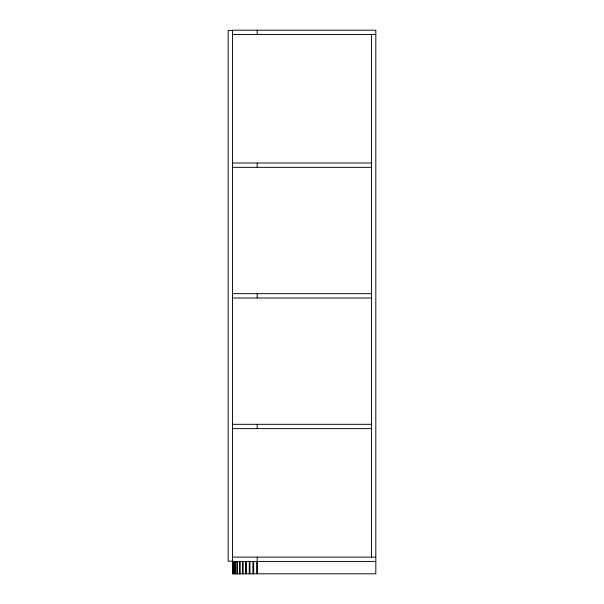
<?xml version="1.0" encoding="UTF-8"?>
<svg xmlns="http://www.w3.org/2000/svg" width="604" height="604" viewBox="0 0 604 604"><rect width="100%" height="100%" fill="white"/><g stroke="black" fill="none" stroke-linecap="round" stroke-linejoin="round"><path stroke-width="0.91" d="M232.502 30.2L375.816 30.2L375.816 573.8L232.502 573.8L232.502 30.449L228.184 30.449L228.184 561.199L232.502 561.199M232.502 34.526L375.816 34.526M232.502 163.012L371.498 163.012M232.502 167.338L371.498 167.338M232.502 293.657L371.498 293.657M232.502 297.983L371.498 297.983M232.502 424.31L371.498 424.31M232.502 428.636L371.498 428.636M232.502 557.122L375.816 557.122M232.502 561.448L375.816 561.448M371.498 34.526L371.498 557.122M257.213 30.2L257.213 34.526M257.213 163.012L257.213 167.338M257.213 293.657L257.213 297.983M257.213 424.31L257.213 428.636M257.213 557.122L257.213 573.8M256.874 561.448L256.874 573.8M253.688 561.448L253.688 573.8M253.348 561.448L253.348 573.8M253.016 561.448L253.016 573.8M249.913 561.448L249.913 573.8M249.58 561.448L249.58 573.8M249.263 561.448L249.263 573.8M246.311 561.448L246.311 573.8M245.994 561.448L245.994 573.8M245.707 561.448L245.707 573.8M242.982 561.448L242.982 573.8M242.695 561.448L242.695 573.8M242.431 561.448L242.431 573.8M239.999 561.448L239.999 573.8M239.743 561.448L239.743 573.8M239.524 561.448L239.524 573.8M237.447 561.448L237.447 573.8M237.221 561.448L237.221 573.8M237.047 561.448L237.047 573.8M235.379 561.448L235.379 573.8M235.198 561.448L235.198 573.8M235.069 561.448L235.069 573.8M233.846 561.448L233.846 573.8M233.635 561.448L233.718 573.8M232.887 561.448L232.887 573.8M232.782 561.448L232.812 573.8"/></g></svg>
